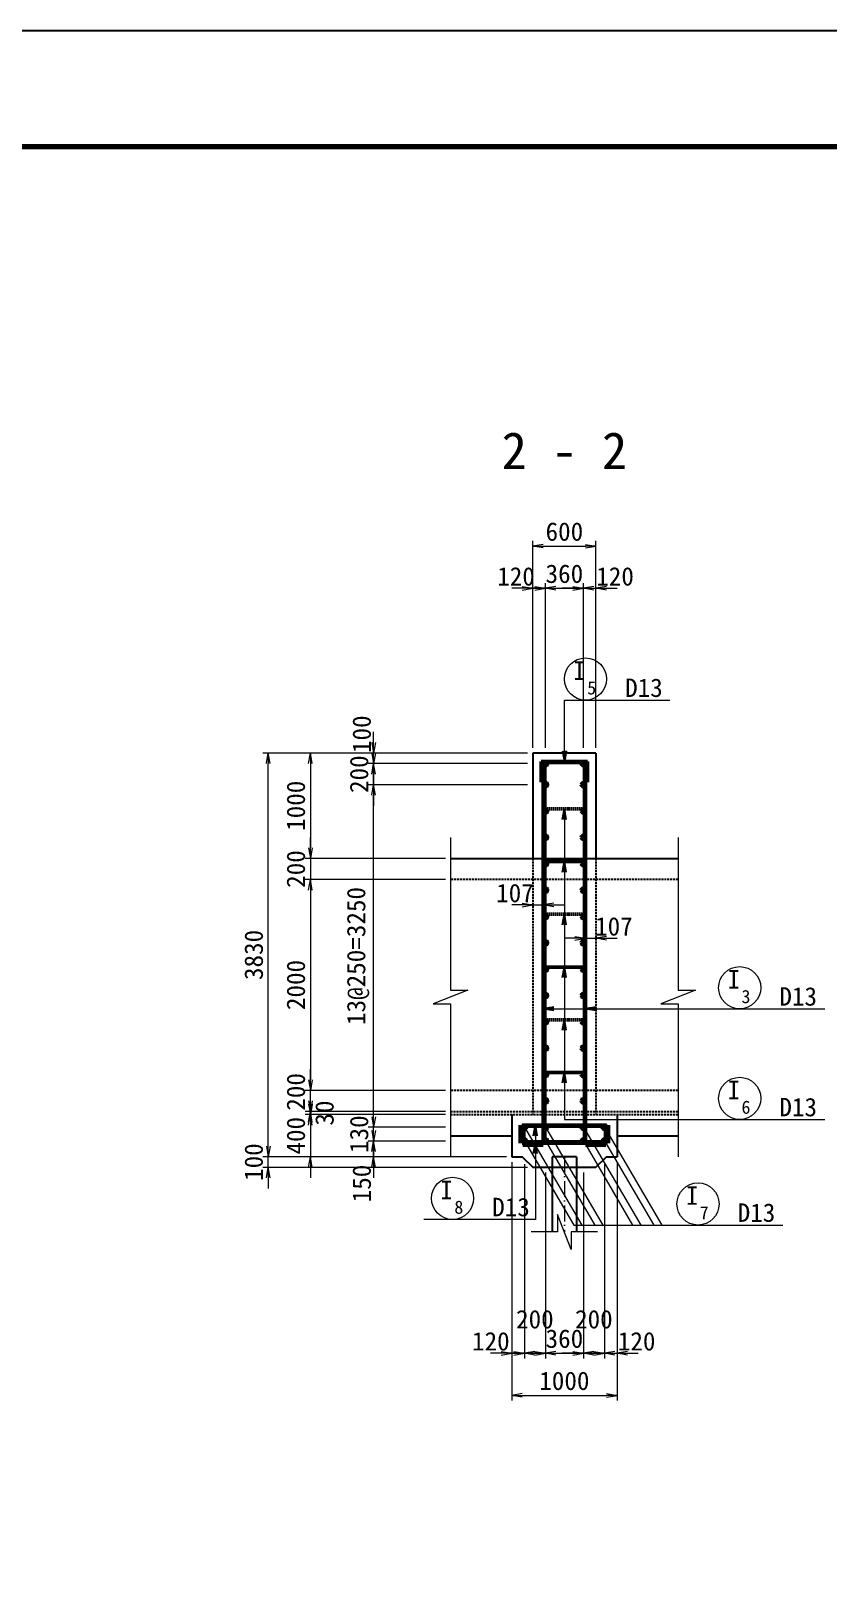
# Model space of a CAD drawing. Header units: millimetres. Extents: x 169470 to 758170, y -17820 to 11880.
# Drawn here: x 642061 to 649628, y -2805 to 11880 of the extents above; entities that cross this region are included whole.
import ezdxf
from ezdxf.enums import TextEntityAlignment as Align

# ---------------------------------------------------------------- set-up
doc = ezdxf.new("R2010")
doc.units = ezdxf.units.MM
doc.header["$LTSCALE"] = 50
doc.header["$PDSIZE"] = 300
doc.linetypes.add('DASHED2', pattern=[0.375, 0.25, -0.125])
doc.linetypes.add('SXF_一点短鎖線', pattern=[9.25, 6, -1.5, 0.25, -1.5])
doc.layers.get('Defpoints').update_dxf_attribs({"color": 151})
for name, color, linetype, lineweight in [('D-BMK', 2, 'SXF_一点短鎖線', 13), ('D-STR', 1, 'Continuous', 25), ('D-STR-DIM', 7, 'Continuous', 13), ('D-STR-HTXT', 7, 'Continuous', 13), ('D-STR-STR1', 2, 'Continuous', 50), ('D-STR-STR2', 6, 'Continuous', 50), ('D-STR-STR2 @ 1', 6, 'Continuous', 50), ('D-STR-STR3', 4, 'Continuous', 50), ('D-STR-TXT', 7, 'Continuous', 13), ('D-TTL', 2, 'Continuous', 140)]:
    doc.layers.add(name, color=color, linetype=linetype, lineweight=lineweight)
doc.styles.add('YOKO_GOTHIC', font='MS Gothic.ttf')
doc.dimstyles.new('S50', dxfattribs={"dimscale": 50, "dimtxt": 3.5, "dimasz": 2, "dimexe": 1, "dimexo": 1, "dimgap": 1, "dimtad": 1, "dimdec": 0, "dimzin": 1, "dimdsep": 46, "dimtxsty": 'YOKO_GOTHIC', "dimblk": 'OPEN', "dimcen": 0, "dimclrd": 256, "dimclre": 256, "dimclrt": 256, "dimaunit": 1, "dimadec": 3, "dimazin": 0, "dimtfac": 1, "dimtdec": 0, "dimtix": 1, "dimtmove": 2, "dimatfit": 3, "dimldrblk": 'OPEN', "dimfxl": 1, "dimlwd": -1, "dimlwe": -1, "dimarcsym": 2})

# ---------------------------------------------------------------- blocks, each defined once
blk = doc.blocks.new('a')
at = {"layer": 'D-STR-STR2', "lineweight": 50}
for radius in [20, 10]:
    blk.add_circle((0, 0), radius, dxfattribs=at)
blk = doc.blocks.new('_Open')
at = {"color": 0, "linetype": 'ByBlock', "lineweight": -2}
for p, q in [((-1, 0.17), (0, 0)), ((-1, -0.17), (0, 0)), ((0, 0), (-1, 0))]:
    blk.add_line(p, q, dxfattribs=at)
blk = doc.blocks.new('*D2633')
at = {"layer": 'D-STR-DIM', "transparency": 16777216}
for p, q in [((646825, 5080), (646825, 6643)), ((646945, 5080), (646945, 6643)), ((646725, 6593), (646625, 6593)), ((646825, 6593), (646945, 6593)), ((647045, 6593), (647145, 6593))]:
    blk.add_line(p, q, dxfattribs=at)
at = {"layer": 'Defpoints', "color": 0, "transparency": 16777216}
for p in [(646945, 6593), (646825, 5030), (646945, 5030)]:
    blk.add_point(p, dxfattribs=at)
at = {"layer": 'D-STR-DIM', "transparency": 16777216, "xscale": 100, "yscale": 100, "zscale": 100}
blk.add_blockref('_Open', (646825, 6593), dxfattribs=at)
at = {"layer": 'D-STR-DIM', "transparency": 16777216, "xscale": 100, "yscale": 100, "zscale": 100, "rotation": 180}
blk.add_blockref('_Open', (646945, 6593), dxfattribs=at)
at = {"layer": 'D-STR-DIM', "transparency": 16777216, "insert": (646666, 6705), "char_height": 175, "attachment_point": 5, "style": 'YOKO_GOTHIC'}
blk.add_mtext('120', dxfattribs=at)
blk = doc.blocks.new('*D2634')
at = {"layer": 'D-STR-DIM', "transparency": 16777216}
for p, q in [((646945, 5080), (646945, 6643)), ((647305, 5080), (647305, 6643)), ((646845, 6593), (646745, 6593)), ((646945, 6593), (647305, 6593)), ((647405, 6593), (647505, 6593))]:
    blk.add_line(p, q, dxfattribs=at)
at = {"layer": 'Defpoints', "color": 0, "transparency": 16777216}
for p in [(647305, 6593), (646945, 5030), (647305, 5030)]:
    blk.add_point(p, dxfattribs=at)
at = {"layer": 'D-STR-DIM', "transparency": 16777216, "xscale": 100, "yscale": 100, "zscale": 100}
blk.add_blockref('_Open', (646945, 6593), dxfattribs=at)
at = {"layer": 'D-STR-DIM', "transparency": 16777216, "xscale": 100, "yscale": 100, "zscale": 100, "rotation": 180}
blk.add_blockref('_Open', (647305, 6593), dxfattribs=at)
at = {"layer": 'D-STR-DIM', "transparency": 16777216, "insert": (647125, 6730), "char_height": 175, "attachment_point": 5, "style": 'YOKO_GOTHIC'}
blk.add_mtext('360', dxfattribs=at)
blk = doc.blocks.new('*D2635')
at = {"layer": 'D-STR-DIM', "transparency": 16777216}
for p, q in [((647305, 5080), (647305, 6643)), ((647425, 5080), (647425, 6643)), ((647205, 6593), (647105, 6593)), ((647305, 6593), (647425, 6593)), ((647525, 6593), (647625, 6593))]:
    blk.add_line(p, q, dxfattribs=at)
at = {"layer": 'Defpoints', "color": 0, "transparency": 16777216}
for p in [(647425, 6593), (647305, 5030), (647425, 5030)]:
    blk.add_point(p, dxfattribs=at)
at = {"layer": 'D-STR-DIM', "transparency": 16777216, "xscale": 100, "yscale": 100, "zscale": 100}
blk.add_blockref('_Open', (647305, 6593), dxfattribs=at)
at = {"layer": 'D-STR-DIM', "transparency": 16777216, "xscale": 100, "yscale": 100, "zscale": 100, "rotation": 180}
blk.add_blockref('_Open', (647425, 6593), dxfattribs=at)
at = {"layer": 'D-STR-DIM', "transparency": 16777216, "insert": (647606, 6705), "char_height": 175, "attachment_point": 5, "style": 'YOKO_GOTHIC'}
blk.add_mtext('120', dxfattribs=at)
blk = doc.blocks.new('*D2636')
at = {"layer": 'D-STR-DIM', "transparency": 16777216}
for p, q in [((646825, 5080), (646825, 7043)), ((646925, 6993), (647325, 6993)), ((647425, 5080), (647425, 7043))]:
    blk.add_line(p, q, dxfattribs=at)
at = {"layer": 'Defpoints', "color": 0, "transparency": 16777216}
for p in [(647425, 6993), (646825, 5030), (647425, 5030)]:
    blk.add_point(p, dxfattribs=at)
at = {"layer": 'D-STR-DIM', "transparency": 16777216, "xscale": 100, "yscale": 100, "zscale": 100, "rotation": 180}
blk.add_blockref('_Open', (646825, 6993), dxfattribs=at)
at = {"layer": 'D-STR-DIM', "transparency": 16777216, "xscale": 100, "yscale": 100, "zscale": 100}
blk.add_blockref('_Open', (647425, 6993), dxfattribs=at)
at = {"layer": 'D-STR-DIM', "transparency": 16777216, "insert": (647125, 7130), "char_height": 175, "attachment_point": 5, "style": 'YOKO_GOTHIC'}
blk.add_mtext('600', dxfattribs=at)
blk = doc.blocks.new('*D2637')
at = {"layer": 'D-STR-DIM', "transparency": 16777216}
for p, q in [((644314, 1300), (644314, 1400)), ((646575, 1200), (644264, 1200)), ((644314, 1100), (644314, 1200)), ((646775, 1100), (644264, 1100)), ((644314, 1000), (644314, 900))]:
    blk.add_line(p, q, dxfattribs=at)
at = {"layer": 'Defpoints', "color": 0, "transparency": 16777216}
for p in [(644314, 1200), (646625, 1200), (646825, 1100)]:
    blk.add_point(p, dxfattribs=at)
at = {"layer": 'D-STR-DIM', "transparency": 16777216, "xscale": 100, "yscale": 100, "zscale": 100}
for p, rotation in [((644314, 1200), 270), ((644314, 1100), 90)]:
    blk.add_blockref('_Open', p, dxfattribs=dict(at, rotation=rotation))
at = {"layer": 'D-STR-DIM', "transparency": 16777216, "insert": (644177, 1150), "char_height": 175, "attachment_point": 5, "rotation": 90, "style": 'YOKO_GOTHIC'}
blk.add_mtext('100', dxfattribs=at)
blk = doc.blocks.new('*D2638')
at = {"layer": 'D-STR-DIM', "transparency": 16777216}
for p, q in [((646775, 5030), (644264, 5030)), ((644314, 1300), (644314, 4930)), ((646575, 1200), (644264, 1200))]:
    blk.add_line(p, q, dxfattribs=at)
at = {"layer": 'Defpoints', "color": 0, "transparency": 16777216}
for p in [(644314, 5030), (646825, 5030), (646625, 1200)]:
    blk.add_point(p, dxfattribs=at)
at = {"layer": 'D-STR-DIM', "transparency": 16777216, "xscale": 100, "yscale": 100, "zscale": 100}
for p, rotation in [((644314, 5030), 90), ((644314, 1200), 270)]:
    blk.add_blockref('_Open', p, dxfattribs=dict(at, rotation=rotation))
at = {"layer": 'D-STR-DIM', "transparency": 16777216, "insert": (644177, 3115), "char_height": 175, "attachment_point": 5, "rotation": 90, "style": 'YOKO_GOTHIC'}
blk.add_mtext('3830', dxfattribs=at)
blk = doc.blocks.new('*D2639')
at = {"layer": 'D-STR-DIM', "transparency": 16777216}
for p, q in [((646775, 5030), (644664, 5030)), ((644714, 4930), (644714, 4130)), ((645995, 4030), (644664, 4030))]:
    blk.add_line(p, q, dxfattribs=at)
at = {"layer": 'Defpoints', "color": 0, "transparency": 16777216}
for p in [(646825, 5030), (644714, 4030), (646045, 4030)]:
    blk.add_point(p, dxfattribs=at)
at = {"layer": 'D-STR-DIM', "transparency": 16777216, "xscale": 100, "yscale": 100, "zscale": 100}
for p, rotation in [((644714, 5030), 90), ((644714, 4030), 270)]:
    blk.add_blockref('_Open', p, dxfattribs=dict(at, rotation=rotation))
at = {"layer": 'D-STR-DIM', "transparency": 16777216, "insert": (644577, 4530), "char_height": 175, "attachment_point": 5, "rotation": 90, "style": 'YOKO_GOTHIC'}
blk.add_mtext('1000', dxfattribs=at)
blk = doc.blocks.new('*D2640')
at = {"layer": 'D-STR-DIM', "transparency": 16777216}
for p, q in [((644714, 4130), (644714, 4230)), ((645995, 4030), (644664, 4030)), ((644714, 4030), (644714, 3830)), ((645995, 3830), (644664, 3830)), ((644714, 3730), (644714, 3630))]:
    blk.add_line(p, q, dxfattribs=at)
at = {"layer": 'Defpoints', "color": 0, "transparency": 16777216}
for p in [(646045, 4030), (644714, 3830), (646045, 3830)]:
    blk.add_point(p, dxfattribs=at)
at = {"layer": 'D-STR-DIM', "transparency": 16777216, "xscale": 100, "yscale": 100, "zscale": 100}
for p, rotation in [((644714, 4030), 270), ((644714, 3830), 90)]:
    blk.add_blockref('_Open', p, dxfattribs=dict(at, rotation=rotation))
at = {"layer": 'D-STR-DIM', "transparency": 16777216, "insert": (644577, 3930), "char_height": 175, "attachment_point": 5, "rotation": 90, "style": 'YOKO_GOTHIC'}
blk.add_mtext('200', dxfattribs=at)
blk = doc.blocks.new('*D2641')
at = {"layer": 'D-STR-DIM', "transparency": 16777216}
for p, q in [((645995, 3830), (644664, 3830)), ((644714, 3730), (644714, 1930)), ((645995, 1830), (644664, 1830))]:
    blk.add_line(p, q, dxfattribs=at)
at = {"layer": 'Defpoints', "color": 0, "transparency": 16777216}
for p in [(646045, 3830), (644714, 1830), (646045, 1830)]:
    blk.add_point(p, dxfattribs=at)
at = {"layer": 'D-STR-DIM', "transparency": 16777216, "xscale": 100, "yscale": 100, "zscale": 100}
for p, rotation in [((644714, 3830), 90), ((644714, 1830), 270)]:
    blk.add_blockref('_Open', p, dxfattribs=dict(at, rotation=rotation))
at = {"layer": 'D-STR-DIM', "transparency": 16777216, "insert": (644577, 2830), "char_height": 175, "attachment_point": 5, "rotation": 90, "style": 'YOKO_GOTHIC'}
blk.add_mtext('2000', dxfattribs=at)
blk = doc.blocks.new('*D2642')
at = {"layer": 'D-STR-DIM', "transparency": 16777216}
for p, q in [((644714, 1700), (644714, 1800)), ((645995, 1600), (644664, 1600)), ((644714, 1600), (644714, 1200)), ((646575, 1200), (644664, 1200)), ((644714, 1100), (644714, 1000))]:
    blk.add_line(p, q, dxfattribs=at)
at = {"layer": 'Defpoints', "color": 0, "transparency": 16777216}
for p in [(646045, 1600), (644714, 1200), (646625, 1200)]:
    blk.add_point(p, dxfattribs=at)
at = {"layer": 'D-STR-DIM', "transparency": 16777216, "xscale": 100, "yscale": 100, "zscale": 100}
for p, rotation in [((644714, 1600), 270), ((644714, 1200), 90)]:
    blk.add_blockref('_Open', p, dxfattribs=dict(at, rotation=rotation))
at = {"layer": 'D-STR-DIM', "transparency": 16777216, "insert": (644577, 1400), "char_height": 175, "attachment_point": 5, "rotation": 90, "style": 'YOKO_GOTHIC'}
blk.add_mtext('400', dxfattribs=at)
blk = doc.blocks.new('*D2643')
at = {"layer": 'D-STR-DIM', "transparency": 16777216}
for p, q in [((645314, 1450), (645314, 1550)), ((645995, 1350), (645264, 1350)), ((645314, 1200), (645314, 1350)), ((646575, 1200), (645264, 1200)), ((645314, 1100), (645314, 1000))]:
    blk.add_line(p, q, dxfattribs=at)
at = {"layer": 'Defpoints', "color": 0, "transparency": 16777216}
for p in [(645314, 1350), (646045, 1350), (646625, 1200)]:
    blk.add_point(p, dxfattribs=at)
at = {"layer": 'D-STR-DIM', "transparency": 16777216, "xscale": 100, "yscale": 100, "zscale": 100}
for p, rotation in [((645314, 1350), 270), ((645314, 1200), 90)]:
    blk.add_blockref('_Open', p, dxfattribs=dict(at, rotation=rotation))
at = {"layer": 'D-STR-DIM', "transparency": 16777216, "insert": (645202, 947), "char_height": 175, "attachment_point": 5, "rotation": 90, "style": 'YOKO_GOTHIC'}
blk.add_mtext('150', dxfattribs=at)
blk = doc.blocks.new('*D2644')
at = {"layer": 'D-STR-DIM', "transparency": 16777216}
for p, q in [((645314, 1580), (645314, 1680)), ((645995, 1480), (645264, 1480)), ((645314, 1350), (645314, 1480)), ((645995, 1350), (645264, 1350)), ((645314, 1250), (645314, 1150))]:
    blk.add_line(p, q, dxfattribs=at)
at = {"layer": 'Defpoints', "color": 0, "transparency": 16777216}
for p in [(645314, 1480), (646045, 1480), (646045, 1350)]:
    blk.add_point(p, dxfattribs=at)
at = {"layer": 'D-STR-DIM', "transparency": 16777216, "xscale": 100, "yscale": 100, "zscale": 100}
for p, rotation in [((645314, 1480), 270), ((645314, 1350), 90)]:
    blk.add_blockref('_Open', p, dxfattribs=dict(at, rotation=rotation))
at = {"layer": 'D-STR-DIM', "transparency": 16777216, "insert": (645177, 1415), "char_height": 175, "attachment_point": 5, "rotation": 90, "style": 'YOKO_GOTHIC'}
blk.add_mtext('130', dxfattribs=at)
blk = doc.blocks.new('*D2645')
at = {"layer": 'D-STR-DIM', "transparency": 16777216}
for p, q in [((646775, 4730), (645264, 4730)), ((645314, 1580), (645314, 4630)), ((645995, 1480), (645264, 1480))]:
    blk.add_line(p, q, dxfattribs=at)
at = {"layer": 'Defpoints', "color": 0, "transparency": 16777216}
for p in [(645314, 4730), (646825, 4730), (646045, 1480)]:
    blk.add_point(p, dxfattribs=at)
at = {"layer": 'D-STR-DIM', "transparency": 16777216, "xscale": 100, "yscale": 100, "zscale": 100}
for p, rotation in [((645314, 4730), 90), ((645314, 1480), 270)]:
    blk.add_blockref('_Open', p, dxfattribs=dict(at, rotation=rotation))
at = {"layer": 'D-STR-DIM', "transparency": 16777216, "insert": (645167, 3105), "char_height": 175, "attachment_point": 5, "rotation": 90, "style": 'YOKO_GOTHIC'}
blk.add_mtext('13@250=3250', dxfattribs=at)
blk = doc.blocks.new('*D2646')
at = {"layer": 'D-STR-DIM', "transparency": 16777216}
for p, q in [((645314, 5030), (645314, 5130)), ((646775, 4930), (645264, 4930)), ((645314, 4730), (645314, 4930)), ((646775, 4730), (645264, 4730)), ((645314, 4630), (645314, 4530))]:
    blk.add_line(p, q, dxfattribs=at)
at = {"layer": 'Defpoints', "color": 0, "transparency": 16777216}
for p in [(645314, 4930), (646825, 4930), (646825, 4730)]:
    blk.add_point(p, dxfattribs=at)
at = {"layer": 'D-STR-DIM', "transparency": 16777216, "xscale": 100, "yscale": 100, "zscale": 100}
for p, rotation in [((645314, 4930), 270), ((645314, 4730), 90)]:
    blk.add_blockref('_Open', p, dxfattribs=dict(at, rotation=rotation))
at = {"layer": 'D-STR-DIM', "transparency": 16777216, "insert": (645177, 4830), "char_height": 175, "attachment_point": 5, "rotation": 90, "style": 'YOKO_GOTHIC'}
blk.add_mtext('200', dxfattribs=at)
blk = doc.blocks.new('*D2647')
at = {"layer": 'D-STR-DIM', "transparency": 16777216}
for p, q in [((645314, 5130), (645314, 5230)), ((646775, 5030), (645264, 5030)), ((645314, 4930), (645314, 5030)), ((646775, 4930), (645264, 4930)), ((645314, 4830), (645314, 4730))]:
    blk.add_line(p, q, dxfattribs=at)
at = {"layer": 'Defpoints', "color": 0, "transparency": 16777216}
for p in [(645314, 5030), (646825, 5030), (646825, 4930)]:
    blk.add_point(p, dxfattribs=at)
at = {"layer": 'D-STR-DIM', "transparency": 16777216, "xscale": 100, "yscale": 100, "zscale": 100}
for p, rotation in [((645314, 5030), 270), ((645314, 4930), 90)]:
    blk.add_blockref('_Open', p, dxfattribs=dict(at, rotation=rotation))
at = {"layer": 'D-STR-DIM', "transparency": 16777216, "insert": (645202, 5209), "char_height": 175, "attachment_point": 5, "rotation": 90, "style": 'YOKO_GOTHIC'}
blk.add_mtext('100', dxfattribs=at)
blk = doc.blocks.new('*D2648')
at = {"layer": 'D-STR-DIM', "transparency": 16777216}
for p, q in [((646725, 3589), (646625, 3589)), ((646825, 3589), (646925, 3589)), ((647025, 3589), (647125, 3589))]:
    blk.add_line(p, q, dxfattribs=at)
at = {"layer": 'Defpoints', "color": 0, "transparency": 16777216}
for p in [(646825, 3589), (646925, 3589), (646925, 3589)]:
    blk.add_point(p, dxfattribs=at)
at = {"layer": 'D-STR-DIM', "transparency": 16777216, "xscale": 100, "yscale": 100, "zscale": 100}
blk.add_blockref('_Open', (646825, 3589), dxfattribs=at)
at = {"layer": 'D-STR-DIM', "transparency": 16777216, "xscale": 100, "yscale": 100, "zscale": 100, "rotation": 180}
blk.add_blockref('_Open', (646925, 3589), dxfattribs=at)
at = {"layer": 'D-STR-DIM', "transparency": 16777216, "insert": (646656, 3701), "char_height": 175, "attachment_point": 5, "style": 'YOKO_GOTHIC'}
blk.add_mtext('107', dxfattribs=at)
blk = doc.blocks.new('*D2649')
at = {"layer": 'D-STR-DIM', "transparency": 16777216}
for p, q in [((647225, 3273), (647125, 3273)), ((647325, 3273), (647425, 3273)), ((647525, 3273), (647625, 3273))]:
    blk.add_line(p, q, dxfattribs=at)
at = {"layer": 'Defpoints', "color": 0, "transparency": 16777216}
for p in [(647325, 3273), (647425, 3273), (647425, 3273)]:
    blk.add_point(p, dxfattribs=at)
at = {"layer": 'D-STR-DIM', "transparency": 16777216, "xscale": 100, "yscale": 100, "zscale": 100}
blk.add_blockref('_Open', (647325, 3273), dxfattribs=at)
at = {"layer": 'D-STR-DIM', "transparency": 16777216, "xscale": 100, "yscale": 100, "zscale": 100, "rotation": 180}
blk.add_blockref('_Open', (647425, 3273), dxfattribs=at)
at = {"layer": 'D-STR-DIM', "transparency": 16777216, "insert": (647595, 3385), "char_height": 175, "attachment_point": 5, "style": 'YOKO_GOTHIC'}
blk.add_mtext('107', dxfattribs=at)
blk = doc.blocks.new('*D2650')
at = {"layer": 'D-STR-DIM', "transparency": 16777216}
for p, q in [((646625, 1150), (646625, -1113)), ((647625, 1150), (647625, -1113)), ((646725, -1063), (647525, -1063))]:
    blk.add_line(p, q, dxfattribs=at)
at = {"layer": 'Defpoints', "color": 0, "transparency": 16777216}
for p in [(646625, 1200), (647625, 1200), (647625, -1063)]:
    blk.add_point(p, dxfattribs=at)
at = {"layer": 'D-STR-DIM', "transparency": 16777216, "xscale": 100, "yscale": 100, "zscale": 100, "rotation": 180}
blk.add_blockref('_Open', (646625, -1063), dxfattribs=at)
at = {"layer": 'D-STR-DIM', "transparency": 16777216, "xscale": 100, "yscale": 100, "zscale": 100}
blk.add_blockref('_Open', (647625, -1063), dxfattribs=at)
at = {"layer": 'D-STR-DIM', "transparency": 16777216, "insert": (647125, -926), "char_height": 175, "attachment_point": 5, "style": 'YOKO_GOTHIC'}
blk.add_mtext('1000', dxfattribs=at)
blk = doc.blocks.new('*D2651')
at = {"layer": 'D-STR-DIM', "transparency": 16777216}
for p, q in [((646625, 1150), (646625, -713)), ((646745, 1130), (646745, -713)), ((646525, -663), (646425, -663)), ((646625, -663), (646745, -663)), ((646845, -663), (646945, -663))]:
    blk.add_line(p, q, dxfattribs=at)
at = {"layer": 'Defpoints', "color": 0, "transparency": 16777216}
for p in [(646625, 1200), (646745, 1180), (646745, -663)]:
    blk.add_point(p, dxfattribs=at)
at = {"layer": 'D-STR-DIM', "transparency": 16777216, "xscale": 100, "yscale": 100, "zscale": 100}
blk.add_blockref('_Open', (646625, -663), dxfattribs=at)
at = {"layer": 'D-STR-DIM', "transparency": 16777216, "xscale": 100, "yscale": 100, "zscale": 100, "rotation": 180}
blk.add_blockref('_Open', (646745, -663), dxfattribs=at)
at = {"layer": 'D-STR-DIM', "transparency": 16777216, "insert": (646427, -551), "char_height": 175, "attachment_point": 5, "style": 'YOKO_GOTHIC'}
blk.add_mtext('120', dxfattribs=at)
blk = doc.blocks.new('*D2652')
at = {"layer": 'D-STR-DIM', "transparency": 16777216}
for p, q in [((646745, 1130), (646745, -713)), ((646945, 1050), (646945, -713)), ((646645, -663), (646545, -663)), ((646745, -663), (646945, -663)), ((647045, -663), (647145, -663))]:
    blk.add_line(p, q, dxfattribs=at)
at = {"layer": 'Defpoints', "color": 0, "transparency": 16777216}
for p in [(646745, 1180), (646945, 1100), (646945, -663)]:
    blk.add_point(p, dxfattribs=at)
at = {"layer": 'D-STR-DIM', "transparency": 16777216, "xscale": 100, "yscale": 100, "zscale": 100}
blk.add_blockref('_Open', (646745, -663), dxfattribs=at)
at = {"layer": 'D-STR-DIM', "transparency": 16777216, "xscale": 100, "yscale": 100, "zscale": 100, "rotation": 180}
blk.add_blockref('_Open', (646945, -663), dxfattribs=at)
at = {"layer": 'D-STR-DIM', "transparency": 16777216, "insert": (646845, -342), "char_height": 175, "attachment_point": 5, "style": 'YOKO_GOTHIC'}
blk.add_mtext('200', dxfattribs=at)
blk = doc.blocks.new('*D2653')
at = {"layer": 'D-STR-DIM', "transparency": 16777216}
for p, q in [((646945, 1050), (646945, -713)), ((647305, 1050), (647305, -713)), ((646845, -663), (646745, -663)), ((646945, -663), (647305, -663)), ((647405, -663), (647505, -663))]:
    blk.add_line(p, q, dxfattribs=at)
at = {"layer": 'Defpoints', "color": 0, "transparency": 16777216}
for p in [(646945, 1100), (647305, 1100), (647305, -663)]:
    blk.add_point(p, dxfattribs=at)
at = {"layer": 'D-STR-DIM', "transparency": 16777216, "xscale": 100, "yscale": 100, "zscale": 100}
blk.add_blockref('_Open', (646945, -663), dxfattribs=at)
at = {"layer": 'D-STR-DIM', "transparency": 16777216, "xscale": 100, "yscale": 100, "zscale": 100, "rotation": 180}
blk.add_blockref('_Open', (647305, -663), dxfattribs=at)
at = {"layer": 'D-STR-DIM', "transparency": 16777216, "insert": (647125, -526), "char_height": 175, "attachment_point": 5, "style": 'YOKO_GOTHIC'}
blk.add_mtext('360', dxfattribs=at)
blk = doc.blocks.new('*D2654')
at = {"layer": 'D-STR-DIM', "transparency": 16777216}
for p, q in [((647305, 1050), (647305, -713)), ((647505, 1130), (647505, -713)), ((647205, -663), (647105, -663)), ((647305, -663), (647505, -663)), ((647605, -663), (647705, -663))]:
    blk.add_line(p, q, dxfattribs=at)
at = {"layer": 'Defpoints', "color": 0, "transparency": 16777216}
for p in [(647505, 1180), (647305, 1100), (647505, -663)]:
    blk.add_point(p, dxfattribs=at)
at = {"layer": 'D-STR-DIM', "transparency": 16777216, "xscale": 100, "yscale": 100, "zscale": 100}
blk.add_blockref('_Open', (647305, -663), dxfattribs=at)
at = {"layer": 'D-STR-DIM', "transparency": 16777216, "xscale": 100, "yscale": 100, "zscale": 100, "rotation": 180}
blk.add_blockref('_Open', (647505, -663), dxfattribs=at)
at = {"layer": 'D-STR-DIM', "transparency": 16777216, "insert": (647405, -342), "char_height": 175, "attachment_point": 5, "style": 'YOKO_GOTHIC'}
blk.add_mtext('200', dxfattribs=at)
blk = doc.blocks.new('*D2655')
at = {"layer": 'D-STR-DIM', "transparency": 16777216}
for p, q in [((647505, 1130), (647505, -713)), ((647625, 1150), (647625, -713)), ((647405, -663), (647305, -663)), ((647505, -663), (647625, -663)), ((647725, -663), (647825, -663))]:
    blk.add_line(p, q, dxfattribs=at)
at = {"layer": 'Defpoints', "color": 0, "transparency": 16777216}
for p in [(647505, 1180), (647625, 1200), (647625, -663)]:
    blk.add_point(p, dxfattribs=at)
at = {"layer": 'D-STR-DIM', "transparency": 16777216, "xscale": 100, "yscale": 100, "zscale": 100}
blk.add_blockref('_Open', (647505, -663), dxfattribs=at)
at = {"layer": 'D-STR-DIM', "transparency": 16777216, "xscale": 100, "yscale": 100, "zscale": 100, "rotation": 180}
blk.add_blockref('_Open', (647625, -663), dxfattribs=at)
at = {"layer": 'D-STR-DIM', "transparency": 16777216, "insert": (647811, -551), "char_height": 175, "attachment_point": 5, "style": 'YOKO_GOTHIC'}
blk.add_mtext('120', dxfattribs=at)
blk = doc.blocks.new('*D4389')
at = {"layer": 'D-STR-DIM', "transparency": 16777216}
for p, q in [((644714, 1730), (644714, 1830)), ((645995, 1630), (644664, 1630)), ((644714, 1630), (644714, 1600)), ((645995, 1600), (644664, 1600)), ((644714, 1500), (644714, 1400))]:
    blk.add_line(p, q, dxfattribs=at)
at = {"layer": 'Defpoints', "color": 0, "transparency": 16777216}
for p in [(646045, 1630), (644714, 1600), (646045, 1600)]:
    blk.add_point(p, dxfattribs=at)
at = {"layer": 'D-STR-DIM', "transparency": 16777216, "xscale": 100, "yscale": 100, "zscale": 100}
for p, rotation in [((644714, 1630), 270), ((644714, 1600), 90)]:
    blk.add_blockref('_Open', p, dxfattribs=dict(at, rotation=rotation))
at = {"layer": 'D-STR-DIM', "transparency": 16777216, "insert": (644849, 1615), "char_height": 175, "attachment_point": 5, "rotation": 90, "style": 'YOKO_GOTHIC'}
blk.add_mtext('30', dxfattribs=at)
blk = doc.blocks.new('*D4538')
at = {"layer": 'D-STR-DIM', "transparency": 16777216}
for p, q in [((644714, 1930), (644714, 2030)), ((645995, 1830), (644664, 1830)), ((644714, 1630), (644714, 1830)), ((645995, 1630), (644664, 1630)), ((644714, 1530), (644714, 1430))]:
    blk.add_line(p, q, dxfattribs=at)
at = {"layer": 'Defpoints', "color": 0, "transparency": 16777216}
for p in [(644714, 1830), (646045, 1830), (646045, 1630)]:
    blk.add_point(p, dxfattribs=at)
at = {"layer": 'D-STR-DIM', "transparency": 16777216, "xscale": 100, "yscale": 100, "zscale": 100}
for p, rotation in [((644714, 1830), 270), ((644714, 1630), 90)]:
    blk.add_blockref('_Open', p, dxfattribs=dict(at, rotation=rotation))
at = {"layer": 'D-STR-DIM', "transparency": 16777216, "insert": (644577, 1816), "char_height": 175, "attachment_point": 5, "rotation": 90, "style": 'YOKO_GOTHIC'}
blk.add_mtext('200', dxfattribs=at)

msp = doc.modelspace()

# ---------------------------------------------------------------- linework, layer by layer
at = {"layer": 'D-BMK', "ltscale": 0.5}
msp.add_line((647125.09, 1200.46), (647125.09, 486.97), dxfattribs=at)
at = {"layer": 'D-STR'}
for p, q in [((646825.09, 5030.46), (646825.09, 4030.46)), ((647425.09, 5030.46), (646825.09, 5030.46)), ((647425.09, 5030.46), (647425.09, 4030.46)), ((646045.09, 4030.46), (648205.09, 4030.46)), ((646625.09, 1600.46), (646625.09, 1200.46)), ((647625.09, 1600.46), (647625.09, 1200.46)), ((646045.09, 1400.46), (646625.09, 1400.46)), ((647625.09, 1400.46), (648205.09, 1400.46)), ((647010.09, 1200.46), (647010.09, 486.97)), ((647240.09, 1200.46), (647010.09, 1200.46)), ((647240.09, 1200.46), (647240.09, 486.97))]:
    msp.add_line(p, q, dxfattribs=at)
at = {"layer": 'D-STR', "linetype": 'DASHED2', "ltscale": 1.5}
for p, q in [((646825.09, 4030.46), (646825.09, 1600.46)), ((647425.09, 4030.46), (647425.09, 1600.46)), ((648205.09, 3830.46), (646045.09, 3830.46)), ((648205.09, 1830.46), (646045.09, 1830.46)), ((646045.09, 1630.46), (648205.09, 1630.46)), ((646045.09, 1600.46), (648205.09, 1600.46))]:
    msp.add_line(p, q, dxfattribs=at)
at = {"layer": 'D-STR'}
msp.add_lwpolyline([(646625.09, 1200.46), (646725.09, 1200.46), (646825.09, 1100.46), (647425.09, 1100.46), (647525.09, 1200.46), (647625.09, 1200.46)], dxfattribs=at)
at = {"layer": 'D-STR-HTXT'}
for p, q in [((646925.09, 2604.24), (649595.79, 2604.24)), ((646745.09, 1480.46), (647289.55, 553.23)), ((646945.09, 1480.46), (647489.55, 553.23)), ((647305.09, 1480.46), (647849.55, 553.23)), ((647505.09, 1480.46), (648049.55, 553.23)), ((646745.09, 1350.46), (647213.22, 553.23)), ((646945.09, 1350.46), (647413.22, 553.23)), ((647305.09, 1350.46), (647773.22, 553.23)), ((647505.09, 1350.46), (647973.22, 553.23)), ((647213.22, 553.23), (649199.98, 553.23))]:
    msp.add_line(p, q, dxfattribs=at)
for points in [[(646045.09, 4230.46), (646045.09, 2780.46), (646210.09, 2780.46), (645880.09, 2650.46), (646045.09, 2650.46), (646045.09, 1200.46)], [(648205.09, 4230.46), (648205.09, 2780.46), (648370.09, 2780.46), (648040.09, 2650.46), (648205.09, 2650.46), (648205.09, 1200.46)], [(647440.09, 486.97), (647190.09, 486.97), (647190.09, 321.97), (647060.09, 651.97), (647060.09, 486.97), (646810.09, 486.97)]]:
    msp.add_lwpolyline(points, dxfattribs=at)
for centre in [(647325.09, 5732.32), (648789.22, 2804.24), (648789.22, 1754.39), (646063.53, 806.1), (648393.41, 753.23)]:
    msp.add_circle(centre, 200, dxfattribs=at)
at = {"layer": 'D-STR-STR1'}
for p, q in [((646905.09, 4950.46), (647345.09, 4950.46)), ((646905.09, 4950.46), (646905.09, 4755.46)), ((646925.09, 4930.46), (646925.09, 1330.46)), ((647325.09, 4930.46), (647325.09, 1330.46)), ((647345.09, 4950.46), (647345.09, 4755.46)), ((646705.09, 1500.46), (646705.09, 1330.46)), ((646725.09, 1500.46), (647525.09, 1500.46)), ((646725.09, 1500.46), (646725.09, 1330.46)), ((647525.09, 1330.46), (647525.09, 1500.46)), ((647545.09, 1500.46), (647545.09, 1330.46)), ((646725.09, 1330.46), (647525.09, 1330.46)), ((646925.09, 1310.46), (646730.09, 1310.46)), ((647325.09, 1310.46), (647520.09, 1310.46))]:
    msp.add_line(p, q, dxfattribs=at)
at = {"layer": 'D-STR-STR3', "linetype": 'DASHED2'}
for p, q in [((646925.09, 4500.46), (647325.09, 4500.46)), ((646925.09, 3500.46), (647325.09, 3500.46)), ((646925.09, 2500.46), (647325.09, 2500.46))]:
    msp.add_line(p, q, dxfattribs=at)
at = {"layer": 'D-STR-STR3'}
for p, q in [((646925.09, 4000.46), (647325.09, 4000.46)), ((646925.09, 3000.46), (647325.09, 3000.46)), ((646925.09, 2000.46), (647325.09, 2000.46))]:
    msp.add_line(p, q, dxfattribs=at)
at = {"layer": 'D-TTL'}
msp.add_lwpolyline([(633044.53, 10780), (633044.53, -16720), (673044.53, -16720), (673044.53, 10780)], close=True, dxfattribs=at)
at = {"layer": 'Defpoints'}
for p, q in [((647305.09, 4930.46), (646945.09, 4930.46)), ((646945.09, 4930.46), (646945.09, 1330.46)), ((647305.09, 4930.46), (647305.09, 1330.46)), ((646745.09, 1480.46), (646745.09, 1350.46)), ((647505.09, 1480.46), (646745.09, 1480.46)), ((647505.09, 1480.46), (647505.09, 1350.46)), ((646745.09, 1350.46), (647505.09, 1350.46))]:
    msp.add_line(p, q, dxfattribs=at)
at = {"layer": 'Defpoints', "color": 1}
msp.add_lwpolyline([(632019.53, 11880), (632019.53, -17820), (674069.53, -17820), (674069.53, 11880)], close=True, dxfattribs=at)

# ---------------------------------------------------------------- block references
at = {"layer": 'D-STR-STR2 @ 1', "xscale": -1}
for p in [(646945.09, 4930.46), (647305.09, 4930.46), (646945.09, 4730.46), (647305.09, 4730.46), (646945.09, 4480.46), (647305.09, 4480.46), (646945.09, 4230.46), (647305.09, 4230.46), (646945.09, 3980.46), (647305.09, 3980.46), (646945.09, 3730.46), (647305.09, 3730.46), (646945.09, 3480.46), (647305.09, 3480.46), (646945.09, 3230.46), (647305.09, 3230.46), (646945.09, 2980.46), (647305.09, 2980.46), (646945.09, 2730.46), (647305.09, 2730.46), (646945.09, 2480.46), (647305.09, 2480.46), (646945.09, 2230.46), (647305.09, 2230.46), (646945.09, 1980.46), (647305.09, 1980.46), (646945.09, 1730.46), (647305.09, 1730.46), (646745.09, 1480.46), (646945.09, 1480.46), (647305.09, 1480.46), (647505.09, 1480.46), (646745.09, 1350.46), (646945.09, 1350.46), (647305.09, 1350.46), (647505.09, 1350.46)]:
    msp.add_blockref('a', p, dxfattribs=at)

# ---------------------------------------------------------------- texts
at = {"layer": 'D-STR-TXT', "style": 'YOKO_GOTHIC'}
for s, height, p in [('2 - 2', 350, (647125.09, 7724.06)), ('I', 175, (647268.81, 5724.01)), ('5', 125, (647384.47, 5586.2)), ('I', 175, (648732.95, 2795.92)), ('3', 125, (648848.61, 2658.12)), ('I', 175, (648732.95, 1746.07)), ('6', 125, (648848.61, 1608.27)), ('I', 175, (646007.25, 797.79)), ('I', 175, (648337.14, 744.91)), ('8', 125, (646122.91, 659.98)), ('7', 125, (648452.8, 607.11))]:
    msp.add_text(s, height=height, dxfattribs=at).set_placement(p, align=Align.CENTER)
for p in [(647701.61, 5562.32), (649165.74, 2634.24), (649165.74, 1584.39), (646440.05, 636.1), (648769.93, 583.23)]:
    msp.add_text('D13', height=175, dxfattribs=at).set_placement(p)

# ---------------------------------------------------------------- dimensions: what is measured, and where the dimension line sits
at = {"layer": 'D-STR-DIM'}
for base, p1, p2, picture, middle in [((647425.09, 6992.73), (646825.09, 5030.46), (647425.09, 5030.46), '*D2636', (647125.09, 7130.23)), ((647305.09, 6592.73), (646945.09, 5030.46), (647305.09, 5030.46), '*D2634', (647125.09, 6730.23)), ((647625.09, -1063.45), (646625.09, 1200.46), (647625.09, 1200.46), '*D2650', (647125.09, -925.95)), ((647305.09, -663.45), (646945.09, 1100.46), (647305.09, 1100.46), '*D2653', (647125.09, -525.95))]:
    dim = msp.add_linear_dim(base=base, p1=p1, p2=p2, dimstyle='S50', dxfattribs=at)
    dim.commit()
    dim.dimension.update_dxf_attribs({"geometry": picture, "text_midpoint": middle})
for base, p1, p2, picture, middle in [((646945.09, 6592.73), (646825.09, 5030.46), (646945.09, 5030.46), '*D2633', (646666.12, 6705.23)), ((647425.09, 6592.73), (647305.09, 5030.46), (647425.09, 5030.46), '*D2635', (647605.65, 6705.23)), ((646745.09, -663.45), (646625.09, 1200.46), (646745.09, 1180.46), '*D2651', (646426.81, -550.95)), ((646945.09, -663.45), (646745.09, 1180.46), (646945.09, 1100.46), '*D2652', (646845.09, -341.62)), ((647505.09, -663.45), (647305.09, 1100.46), (647505.09, 1180.46), '*D2654', (647405.09, -341.62)), ((647625.09, -663.45), (647505.09, 1180.46), (647625.09, 1200.46), '*D2655', (647811, -550.95))]:
    dim = msp.add_linear_dim(base=base, p1=p1, p2=p2, dimstyle='S50', dxfattribs=at)
    dim.commit()
    dim.dimension.update_dxf_attribs({"geometry": picture, "text_midpoint": middle, "dimtype": 160})
for base, p1, p2, picture, middle in [((645314.07, 5030.46), (646825.09, 4930.46), (646825.09, 5030.46), '*D2647', (645201.57, 5208.78)), ((644714.07, 1830.46), (646045.09, 1630.46), (646045.09, 1830.46), '*D4538', (644576.57, 1816.34)), ((644714.07, 1600.46), (646045.09, 1630.46), (646045.09, 1600.46), '*D4389', (644848.88, 1615.46)), ((645314.07, 1350.46), (646625.09, 1200.46), (646045.09, 1350.46), '*D2643', (645201.57, 947.34))]:
    dim = msp.add_linear_dim(base=base, p1=p1, p2=p2, angle=90, dimstyle='S50', dxfattribs=at)
    dim.commit()
    dim.dimension.update_dxf_attribs({"geometry": picture, "text_midpoint": middle, "dimtype": 160})
for base, p1, p2, picture, middle in [((644314.07, 5030.46), (646625.09, 1200.46), (646825.09, 5030.46), '*D2638', (644176.57, 3115.46)), ((644714.07, 4030.46), (646825.09, 5030.46), (646045.09, 4030.46), '*D2639', (644576.57, 4530.46)), ((645314.07, 4930.46), (646825.09, 4730.46), (646825.09, 4930.46), '*D2646', (645176.57, 4830.46)), ((644714.07, 3830.46), (646045.09, 4030.46), (646045.09, 3830.46), '*D2640', (644576.57, 3930.46)), ((644714.07, 1830.46), (646045.09, 3830.46), (646045.09, 1830.46), '*D2641', (644576.57, 2830.46)), ((644714.07, 1200.46), (646045.09, 1600.46), (646625.09, 1200.46), '*D2642', (644576.57, 1400.46)), ((645314.07, 1480.46), (646045.09, 1350.46), (646045.09, 1480.46), '*D2644', (645176.57, 1415.46)), ((644314.07, 1200.46), (646825.09, 1100.46), (646625.09, 1200.46), '*D2637', (644176.57, 1150.46))]:
    dim = msp.add_linear_dim(base=base, p1=p1, p2=p2, angle=90, dimstyle='S50', dxfattribs=at)
    dim.commit()
    dim.dimension.update_dxf_attribs({"geometry": picture, "text_midpoint": middle})
dim = msp.add_linear_dim(base=(645314.07, 4730.46), p1=(646045.09, 1480.46), p2=(646825.09, 4730.46), angle=90, text='13@250=<>', dimstyle='S50', dxfattribs=at)
dim.commit()
dim.dimension.update_dxf_attribs({"geometry": '*D2645', "text_midpoint": (645167.24, 3105.46)})
for base, p1, p2, picture, middle in [((646925.09, 3588.62), (646825.09, 3588.62), (646925.09, 3588.62), '*D2648', (646655.89, 3701.12)), ((647425.09, 3272.77), (647325.09, 3272.77), (647425.09, 3272.77), '*D2649', (647595.07, 3385.27))]:
    dim = msp.add_linear_dim(base=base, p1=p1, p2=p2, text='107', dimstyle='S50', dxfattribs=at)
    dim.commit()
    dim.dimension.update_dxf_attribs({"geometry": picture, "text_midpoint": middle, "dimtype": 160})

# ---------------------------------------------------------------- leaders
at = {"layer": 'D-STR-HTXT'}
for points in [[(647125.09, 4950.46), (647125.09, 5532.32), (648125.09, 5532.32)], [(647125.09, 4500.46), (647125.09, 1554.39), (649595.79, 1554.39)], [(647125.09, 4000.46), (647125.09, 3724.35)], [(647125.09, 3500.46), (647125.09, 3224.35)], [(647125.09, 3000.46), (647125.09, 2724.35)], [(646925.09, 2604.24), (647527.57, 2604.24)], [(647125.09, 2500.46), (647125.09, 2224.35)], [(647325.09, 2604.24), (647915.46, 2604.24)], [(647125.09, 2000.46), (647125.09, 1724.35)], [(646850.47, 1500.46), (646850.47, 606.1), (645791.96, 606.1)], [(646850.47, 1330.46), (646850.47, 1054.35)]]:
    msp.add_leader(points, dimstyle='S50', dxfattribs=at)

doc.saveas('drawing.dxf')
